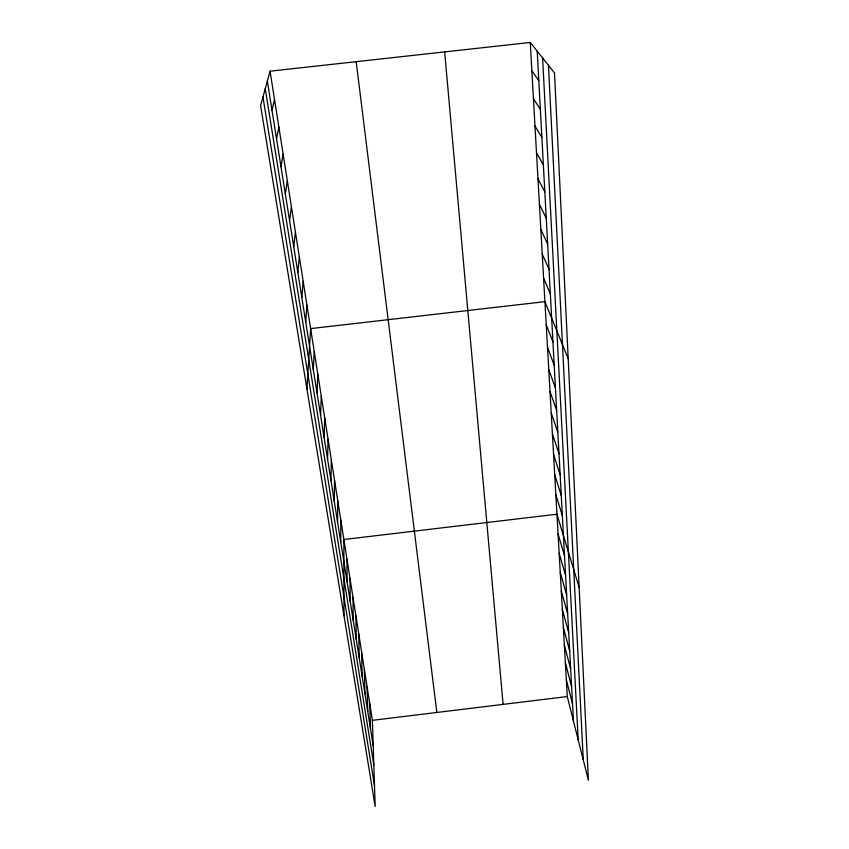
<?xml version="1.0" encoding="UTF-8"?>
<svg xmlns="http://www.w3.org/2000/svg" width="849" height="849" viewBox="0 0 849 849"><rect width="100%" height="100%" fill="white"/><g stroke="black" fill="none" stroke-linecap="round" stroke-linejoin="round"><path stroke-width="1.27" d="M340.767 542.023L340.831 520.15M337.562 521.902L337.722 500.432M334.294 501.398L334.548 480.354M330.972 480.502L331.333 459.893M327.576 459.192L328.043 439.05M324.116 437.458L324.689 417.804M320.582 415.299L321.283 396.154M316.985 392.694L317.802 374.069M313.313 369.623L314.257 351.56M306.924 388.948L310.638 328.605L544.92 301.66L568.193 358.628M305.736 322.058L306.945 305.194M301.83 297.521L303.178 281.295M297.829 272.476L299.336 256.918M293.754 246.889L295.41 232.032M289.594 220.74L291.409 206.625M285.338 194.028L287.312 180.678M280.987 166.722L283.142 154.189M276.541 138.812L278.875 127.117M271.998 110.264L274.514 99.46M270.056 71.189L260.611 105.584L375.184 806.55L372.382 720.334L270.056 71.189L530.254 42.45L554.503 72.95L588.389 780.231L567.27 696.562L530.254 42.45M372.382 720.334L567.27 696.562M531.856 70.902L538.807 80.613M533.437 98.749L540.367 109.351M534.976 126.002L541.885 137.474M536.494 152.682L543.371 164.971M537.969 178.799L544.835 191.874M539.412 204.386L546.257 218.214M540.834 229.453L547.647 243.992M542.224 254.01L549.016 269.239M543.583 278.069L550.354 293.956M546.236 324.785L552.954 341.892M547.52 347.474L554.206 365.144M548.772 369.708L555.437 387.929M550.014 391.538L556.647 410.269M551.224 412.943L557.835 432.173M552.412 433.956L559.003 453.663M553.58 454.576L560.138 474.74M554.726 474.814L561.263 495.413M555.851 494.691L562.356 515.704M579.156 587.54L556.955 514.207L343.877 539.508L344.004 615.769M558.069 533.947L564.521 555.745M559.173 553.336L565.593 575.505M560.244 572.364L566.644 594.884M561.306 591.063L567.673 613.923M562.346 609.423L568.681 632.601M563.365 627.464L569.679 650.95M564.362 645.187L570.655 668.97M565.349 662.613L571.61 686.671M566.325 679.731L572.555 704.054M262.967 97.019L374.505 785.601M265.249 88.699L373.825 764.907M267.35 81.058L373.199 745.655M356.177 61.68L436.842 712.47M444.643 51.906L503.107 704.383M537.215 51.205L573.478 721.141M542.607 57.976L578.19 739.829M548.475 65.362L583.263 759.897M369.75 703.651L370.504 728.729M367.076 686.671L367.766 711.494M364.348 669.405L364.974 693.951M361.578 651.83L362.13 676.101M358.766 633.938L359.233 657.911M355.89 615.727L356.283 639.393M352.972 597.197L353.269 620.534M350 578.318L350.213 601.315M346.965 559.088L347.092 581.724"/></g></svg>
